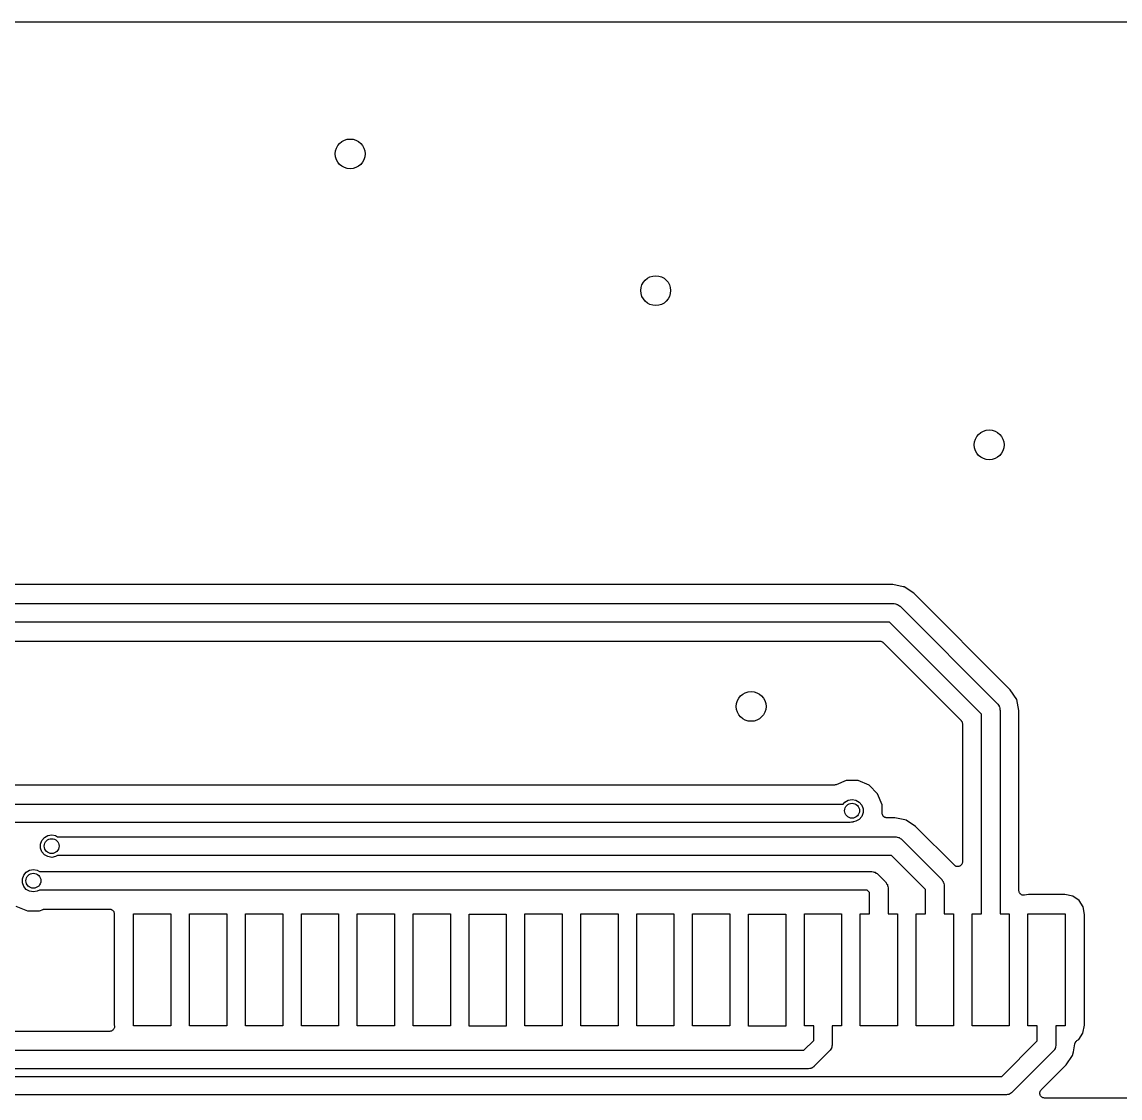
# Model space of a CAD drawing. Extents: x 99 to 248, y -141 to -112.
# Drawn here: x 172.71 to 202.18, y -140.63 to -111.75 of the extents above; entities that cross this region are included whole.
import ezdxf

# ---------------------------------------------------------------- set-up
doc = ezdxf.new("R2010")
doc.units = 0
doc.header["$MEASUREMENT"] = 0
doc.layers.add('BLACK', color=7, linetype='CONTINUOUS')

msp = doc.modelspace()

# ---------------------------------------------------------------- linework, layer by layer
at = {"layer": 'Black'}
for p, q in [((119.177, -111.748), (247.475, -111.748)), ((196.087, -126.852), (171.807, -126.852)), ((196.358, -126.906), (196.087, -126.852)), ((196.389, -126.912), (196.358, -126.906)), ((196.358, -126.906), (196.358, -126.906)), ((196.645, -127.083), (196.389, -126.912)), ((199.237, -129.675), (196.645, -127.083)), ((171.544, -127.36), (196.1, -127.36)), ((196.1, -127.36), (196.111, -127.362)), ((196.111, -127.362), (196.122, -127.361)), ((196.122, -127.361), (196.153, -127.369)), ((196.153, -127.369), (196.186, -127.375)), ((196.186, -127.375), (196.195, -127.381)), ((196.195, -127.381), (196.206, -127.383)), ((196.206, -127.383), (196.232, -127.402)), ((196.232, -127.402), (196.261, -127.418)), ((196.261, -127.418), (196.268, -127.427)), ((196.268, -127.427), (196.277, -127.433)), ((196.277, -127.433), (198.887, -130.043)), ((195.996, -127.86), (171.44, -127.86)), ((198.46, -130.324), (195.996, -127.86)), ((171.453, -128.368), (195.733, -128.368)), ((195.733, -128.368), (195.739, -128.369)), ((195.739, -128.369), (195.744, -128.368)), ((195.744, -128.368), (195.761, -128.373)), ((195.761, -128.373), (195.777, -128.376)), ((195.777, -128.376), (195.782, -128.378)), ((195.782, -128.378), (195.787, -128.38)), ((195.787, -128.38), (195.801, -128.389)), ((195.801, -128.389), (195.815, -128.398)), ((195.815, -128.398), (195.819, -128.402)), ((195.819, -128.402), (195.823, -128.405)), ((195.823, -128.405), (197.915, -130.497)), ((199.408, -129.931), (199.237, -129.675)), ((199.468, -130.233), (199.408, -129.931)), ((198.887, -130.043), (198.893, -130.052)), ((198.893, -130.052), (198.902, -130.059)), ((198.902, -130.059), (198.918, -130.088)), ((198.918, -130.088), (198.937, -130.114)), ((198.937, -130.114), (198.939, -130.125)), ((198.939, -130.125), (198.945, -130.134)), ((198.945, -130.134), (198.951, -130.167)), ((198.951, -130.167), (198.959, -130.198)), ((198.959, -130.198), (198.958, -130.209)), ((198.958, -130.209), (198.96, -130.22)), ((198.96, -130.22), (198.96, -135.69)), ((199.468, -135.064), (199.468, -130.233)), ((197.915, -130.497), (197.918, -130.501)), ((197.918, -130.501), (197.922, -130.505)), ((197.922, -130.505), (197.931, -130.519)), ((197.931, -130.519), (197.94, -130.533)), ((197.94, -130.533), (197.942, -130.538)), ((197.942, -130.538), (197.944, -130.543)), ((197.944, -130.543), (197.947, -130.559)), ((198.46, -135.69), (198.46, -130.324)), ((197.947, -130.559), (197.952, -130.576)), ((197.952, -130.576), (197.951, -130.581)), ((197.951, -130.581), (197.952, -130.587)), ((197.952, -130.587), (197.952, -134.293)), ((194.514, -132.232), (169.447, -132.232)), ((194.517, -132.232), (194.514, -132.232)), ((194.519, -132.232), (194.517, -132.232)), ((194.538, -132.228), (194.519, -132.232)), ((194.557, -132.224), (194.538, -132.228)), ((194.56, -132.223), (194.557, -132.224)), ((194.563, -132.222), (194.56, -132.223)), ((194.83, -132.112), (194.563, -132.222)), ((195.151, -132.112), (194.83, -132.112)), ((195.448, -132.235), (195.151, -132.112)), ((195.675, -132.463), (195.448, -132.235)), ((195.798, -132.76), (195.675, -132.463)), ((169.3, -132.74), (194.754, -132.74)), ((194.754, -132.74), (194.796, -132.689)), ((194.796, -132.689), (194.887, -132.637)), ((194.887, -132.637), (194.99, -132.619)), ((194.99, -132.619), (195.093, -132.637)), ((195.093, -132.637), (195.184, -132.689)), ((195.184, -132.689), (195.251, -132.769)), ((195.251, -132.769), (195.287, -132.868)), ((195.287, -132.868), (195.287, -132.972)), ((195.798, -132.985), (195.798, -132.76)), ((195.184, -133.151), (195.093, -133.203)), ((195.251, -133.071), (195.184, -133.151)), ((195.287, -132.972), (195.251, -133.071)), ((195.8, -132.996), (195.798, -132.985)), ((195.8, -133.007), (195.8, -132.996)), ((195.804, -133.017), (195.8, -133.007)), ((195.806, -133.028), (195.804, -133.017)), ((195.811, -133.038), (195.806, -133.028)), ((195.815, -133.048), (195.811, -133.038)), ((195.822, -133.057), (195.815, -133.048)), ((195.828, -133.067), (195.822, -133.057)), ((195.836, -133.074), (195.828, -133.067)), ((195.843, -133.082), (195.836, -133.074)), ((195.853, -133.088), (195.843, -133.082)), ((195.861, -133.095), (195.853, -133.088)), ((195.872, -133.099), (195.861, -133.095)), ((195.882, -133.104), (195.872, -133.099)), ((195.892, -133.106), (195.882, -133.104)), ((195.903, -133.11), (195.892, -133.106)), ((195.914, -133.11), (195.903, -133.11)), ((195.925, -133.112), (195.914, -133.11)), ((196.137, -133.112), (195.925, -133.112)), ((196.408, -133.166), (196.137, -133.112)), ((196.439, -133.172), (196.408, -133.166)), ((196.408, -133.166), (196.408, -133.166)), ((196.693, -133.341), (196.439, -133.172)), ((194.92, -133.24), (169.3, -133.24)), ((194.931, -133.238), (194.92, -133.24)), ((194.942, -133.239), (194.931, -133.238)), ((194.973, -133.231), (194.942, -133.239)), ((195.006, -133.225), (194.973, -133.231)), ((195.015, -133.219), (195.006, -133.225)), ((195.026, -133.217), (195.015, -133.219)), ((195.029, -133.214), (195.026, -133.217)), ((195.093, -133.203), (195.029, -133.214)), ((196.695, -133.343), (196.693, -133.341)), ((197.735, -134.383), (196.695, -133.343)), ((173.213, -133.818), (173.249, -133.719)), ((173.249, -133.719), (173.316, -133.639)), ((173.316, -133.639), (173.407, -133.587)), ((173.407, -133.587), (173.51, -133.569)), ((173.51, -133.569), (173.613, -133.587)), ((173.613, -133.587), (173.67, -133.62)), ((173.67, -133.62), (196.15, -133.62)), ((196.15, -133.62), (196.161, -133.622)), ((196.161, -133.622), (196.172, -133.621)), ((196.172, -133.621), (196.203, -133.629)), ((196.203, -133.629), (196.236, -133.635)), ((196.236, -133.635), (196.245, -133.641)), ((196.245, -133.641), (196.256, -133.643)), ((196.256, -133.643), (196.282, -133.662)), ((196.282, -133.662), (196.311, -133.678)), ((196.311, -133.678), (196.318, -133.687)), ((196.318, -133.687), (196.327, -133.693)), ((196.327, -133.693), (197.387, -134.753)), ((173.213, -133.922), (173.213, -133.818)), ((173.249, -134.021), (173.213, -133.922)), ((173.316, -134.101), (173.249, -134.021)), ((173.407, -134.153), (173.316, -134.101)), ((173.51, -134.171), (173.407, -134.153)), ((173.613, -134.153), (173.51, -134.171)), ((173.67, -134.12), (173.613, -134.153)), ((196.046, -134.12), (173.67, -134.12)), ((196.96, -135.034), (196.046, -134.12)), ((197.922, -134.375), (197.91, -134.386)), ((197.925, -134.37), (197.922, -134.375)), ((197.929, -134.366), (197.925, -134.37)), ((197.936, -134.351), (197.929, -134.366)), ((197.944, -134.337), (197.936, -134.351)), ((197.945, -134.331), (197.944, -134.337)), ((197.948, -134.326), (197.945, -134.331)), ((197.949, -134.31), (197.948, -134.326)), ((197.952, -134.293), (197.949, -134.31)), ((172.723, -134.748), (172.759, -134.649)), ((172.759, -134.649), (172.826, -134.569)), ((172.826, -134.569), (172.917, -134.517)), ((172.917, -134.517), (173.02, -134.499)), ((173.02, -134.499), (173.123, -134.517)), ((173.123, -134.517), (173.18, -134.55)), ((173.18, -134.55), (195.5, -134.55)), ((195.5, -134.55), (195.511, -134.552)), ((195.511, -134.552), (195.522, -134.551)), ((195.522, -134.551), (195.553, -134.559)), ((195.553, -134.559), (195.586, -134.565)), ((195.586, -134.565), (195.595, -134.571)), ((195.595, -134.571), (195.606, -134.573)), ((195.606, -134.573), (195.632, -134.592)), ((195.632, -134.592), (195.661, -134.608)), ((195.661, -134.608), (195.668, -134.617)), ((195.668, -134.617), (195.677, -134.623)), ((195.677, -134.623), (195.887, -134.833)), ((197.749, -134.393), (197.735, -134.383)), ((197.761, -134.403), (197.749, -134.393)), ((197.767, -134.405), (197.761, -134.403)), ((197.771, -134.409), (197.767, -134.405)), ((197.787, -134.413), (197.771, -134.409)), ((197.803, -134.418), (197.787, -134.413)), ((197.809, -134.418), (197.803, -134.418)), ((197.814, -134.42), (197.809, -134.418)), ((197.83, -134.418), (197.814, -134.42)), ((197.847, -134.418), (197.83, -134.418)), ((197.852, -134.417), (197.847, -134.418)), ((197.858, -134.416), (197.852, -134.417)), ((197.873, -134.409), (197.858, -134.416)), ((197.888, -134.403), (197.873, -134.409)), ((197.893, -134.4), (197.888, -134.403)), ((197.898, -134.397), (197.893, -134.4)), ((197.91, -134.386), (197.898, -134.397)), ((172.723, -134.852), (172.723, -134.748)), ((172.759, -134.951), (172.723, -134.852)), ((172.826, -135.031), (172.759, -134.951)), ((195.887, -134.833), (195.893, -134.842)), ((195.893, -134.842), (195.902, -134.849)), ((195.902, -134.849), (195.918, -134.878)), ((195.918, -134.878), (195.937, -134.904)), ((195.937, -134.904), (195.939, -134.915)), ((195.939, -134.915), (195.945, -134.924)), ((195.945, -134.924), (195.951, -134.957)), ((195.951, -134.957), (195.959, -134.988)), ((197.387, -134.753), (197.393, -134.762)), ((197.393, -134.762), (197.402, -134.769)), ((197.402, -134.769), (197.418, -134.798)), ((197.418, -134.798), (197.437, -134.824)), ((197.437, -134.824), (197.439, -134.835)), ((197.439, -134.835), (197.445, -134.844)), ((197.445, -134.844), (197.451, -134.877)), ((197.451, -134.877), (197.459, -134.908)), ((197.459, -134.908), (197.458, -134.919)), ((197.458, -134.919), (197.46, -134.93)), ((197.46, -134.93), (197.46, -135.69)), ((172.917, -135.083), (172.826, -135.031)), ((173.02, -135.101), (172.917, -135.083)), ((173.123, -135.083), (173.02, -135.101)), ((173.18, -135.05), (173.123, -135.083)), ((195.396, -135.05), (173.18, -135.05)), ((195.46, -135.114), (195.396, -135.05)), ((195.46, -135.69), (195.46, -135.114)), ((195.959, -134.988), (195.958, -134.999)), ((195.958, -134.999), (195.96, -135.01)), ((195.96, -135.01), (195.96, -135.69)), ((196.96, -135.69), (196.96, -135.034)), ((199.468, -135.065), (199.468, -135.064)), ((199.468, -135.066), (199.468, -135.065)), ((199.472, -135.087), (199.468, -135.066)), ((199.476, -135.108), (199.472, -135.087)), ((199.476, -135.109), (199.476, -135.108)), ((199.476, -135.108), (199.476, -135.108)), ((199.487, -135.127), (199.476, -135.109)), ((199.498, -135.146), (199.487, -135.127)), ((199.499, -135.147), (199.498, -135.146)), ((199.498, -135.146), (199.498, -135.146)), ((199.515, -135.16), (199.499, -135.147)), ((199.531, -135.174), (199.515, -135.16)), ((199.532, -135.174), (199.531, -135.174)), ((199.533, -135.175), (199.532, -135.174)), ((199.553, -135.182), (199.533, -135.175)), ((199.573, -135.189), (199.553, -135.182)), ((199.574, -135.189), (199.573, -135.189)), ((199.596, -135.189), (199.574, -135.19)), ((199.574, -135.19), (199.574, -135.189)), ((199.617, -135.189), (199.596, -135.189)), ((199.618, -135.189), (199.617, -135.189)), ((199.722, -135.17), (199.618, -135.189)), ((199.618, -135.189), (199.618, -135.189)), ((200.697, -135.17), (199.722, -135.17)), ((200.91, -135.213), (200.697, -135.17)), ((200.911, -135.213), (200.91, -135.213)), ((201.081, -135.329), (200.911, -135.213)), ((172.546, -135.478), (172.859, -135.608)), ((201.193, -135.503), (201.081, -135.329)), ((201.23, -135.702), (201.193, -135.503)), ((172.859, -135.608), (173.18, -135.608)), ((173.18, -135.608), (173.278, -135.568)), ((173.278, -135.568), (173.281, -135.567)), ((173.281, -135.567), (173.283, -135.566)), ((173.283, -135.566), (173.302, -135.562)), ((173.302, -135.562), (173.321, -135.558)), ((173.321, -135.558), (173.324, -135.558)), ((173.324, -135.558), (173.327, -135.558)), ((173.327, -135.558), (175.064, -135.558)), ((175.064, -135.558), (175.065, -135.558)), ((175.065, -135.558), (175.067, -135.558)), ((175.067, -135.558), (175.087, -135.562)), ((175.087, -135.562), (175.107, -135.566)), ((175.107, -135.566), (175.108, -135.566)), ((175.108, -135.566), (175.11, -135.567)), ((175.11, -135.567), (175.127, -135.577)), ((175.127, -135.577), (175.145, -135.588)), ((175.145, -135.588), (175.146, -135.589)), ((175.146, -135.589), (175.148, -135.59)), ((175.148, -135.59), (175.16, -135.606)), ((175.16, -135.606), (175.174, -135.621)), ((175.174, -135.621), (175.174, -135.623)), ((175.174, -135.623), (175.175, -135.624)), ((175.175, -135.624), (175.182, -135.644)), ((175.182, -135.644), (175.189, -135.663)), ((175.189, -135.663), (175.189, -135.665)), ((175.189, -135.665), (175.189, -135.666)), ((175.189, -135.666), (175.189, -135.685)), ((175.189, -135.685), (175.19, -135.69)), ((175.19, -135.69), (175.19, -138.678)), ((175.71, -138.69), (175.71, -135.69)), ((175.71, -135.69), (176.71, -135.69)), ((176.71, -135.69), (176.71, -138.69)), ((177.21, -138.69), (177.21, -135.69)), ((177.21, -135.69), (178.21, -135.69)), ((178.21, -135.69), (178.21, -138.69)), ((178.71, -138.69), (178.71, -135.69)), ((178.71, -135.69), (179.71, -135.69)), ((179.71, -135.69), (179.71, -138.69)), ((180.21, -138.69), (180.21, -135.69)), ((180.21, -135.69), (181.21, -135.69)), ((181.21, -135.69), (181.21, -138.69)), ((181.71, -138.69), (181.71, -135.69)), ((181.71, -135.69), (182.71, -135.69)), ((182.71, -135.69), (182.71, -138.69)), ((183.21, -138.69), (183.21, -135.69)), ((183.21, -135.69), (184.21, -135.69)), ((184.21, -135.69), (184.21, -138.69)), ((184.71, -138.7), (184.71, -135.7)), ((184.71, -135.7), (185.71, -135.7)), ((185.71, -135.7), (185.71, -138.7)), ((186.21, -138.69), (186.21, -135.69)), ((186.21, -135.69), (187.21, -135.69)), ((187.21, -135.69), (187.21, -138.69)), ((187.71, -138.69), (187.71, -135.69)), ((187.71, -135.69), (188.71, -135.69)), ((188.71, -135.69), (188.71, -138.69)), ((189.21, -138.69), (189.21, -135.69)), ((189.21, -135.69), (190.21, -135.69)), ((190.21, -135.69), (190.21, -138.69)), ((190.71, -138.69), (190.71, -135.69)), ((190.71, -135.69), (191.71, -135.69)), ((191.71, -135.69), (191.71, -138.69)), ((192.21, -138.7), (192.21, -135.7)), ((192.21, -135.7), (193.21, -135.7)), ((193.21, -135.7), (193.21, -138.7)), ((193.71, -138.69), (193.71, -135.69)), ((193.71, -135.69), (194.71, -135.69)), ((194.71, -135.69), (194.71, -138.69)), ((195.21, -138.69), (195.21, -135.69)), ((195.21, -135.69), (195.46, -135.69)), ((195.96, -135.69), (196.21, -135.69)), ((196.21, -135.69), (196.21, -138.69)), ((196.71, -138.69), (196.71, -135.69)), ((196.71, -135.69), (196.96, -135.69)), ((197.46, -135.69), (197.71, -135.69)), ((197.71, -135.69), (197.71, -138.69)), ((198.21, -138.69), (198.21, -135.69)), ((198.21, -135.69), (198.46, -135.69)), ((198.96, -135.69), (199.21, -135.69)), ((199.21, -135.69), (199.21, -138.69)), ((199.71, -138.69), (199.71, -135.69)), ((199.71, -135.69), (200.71, -135.69)), ((200.71, -135.69), (200.71, -138.69)), ((201.23, -137.565), (201.23, -135.702)), ((201.23, -138.677), (201.23, -137.565)), ((175.164, -138.795), (175.15, -138.811)), ((175.177, -138.778), (175.164, -138.795)), ((175.178, -138.777), (175.177, -138.778)), ((175.177, -138.778), (175.177, -138.778)), ((175.185, -138.757), (175.178, -138.777)), ((175.192, -138.737), (175.185, -138.757)), ((175.19, -138.678), (175.192, -138.692)), ((175.192, -138.692), (175.192, -138.692)), ((175.192, -138.692), (175.192, -138.693)), ((175.192, -138.693), (175.192, -138.714)), ((175.192, -138.714), (175.193, -138.736)), ((175.193, -138.736), (175.192, -138.736)), ((175.192, -138.736), (175.192, -138.737)), ((176.71, -138.69), (175.71, -138.69)), ((178.21, -138.69), (177.21, -138.69)), ((179.71, -138.69), (178.71, -138.69)), ((181.21, -138.69), (180.21, -138.69)), ((182.71, -138.69), (181.71, -138.69)), ((184.21, -138.69), (183.21, -138.69)), ((185.71, -138.7), (184.71, -138.7)), ((187.21, -138.69), (186.21, -138.69)), ((188.71, -138.69), (187.71, -138.69)), ((190.21, -138.69), (189.21, -138.69)), ((191.71, -138.69), (190.71, -138.69)), ((193.21, -138.7), (192.21, -138.7)), ((193.96, -138.69), (193.71, -138.69)), ((193.96, -139.086), (193.96, -138.69)), ((194.71, -138.69), (194.46, -138.69)), ((194.46, -138.69), (194.46, -139.19)), ((196.21, -138.69), (195.21, -138.69)), ((197.71, -138.69), (196.71, -138.69)), ((199.21, -138.69), (198.21, -138.69)), ((199.96, -138.69), (199.71, -138.69)), ((199.96, -139.096), (199.96, -138.69)), ((200.71, -138.69), (200.46, -138.69)), ((200.46, -138.69), (200.46, -139.2)), ((201.187, -138.891), (201.23, -138.677)), ((175.067, -138.842), (163.607, -138.842)), ((175.068, -138.842), (175.067, -138.842)), ((175.069, -138.842), (175.068, -138.842)), ((175.09, -138.838), (175.069, -138.842)), ((175.111, -138.834), (175.09, -138.838)), ((175.112, -138.834), (175.111, -138.834)), ((175.111, -138.834), (175.111, -138.834)), ((175.13, -138.823), (175.112, -138.834)), ((175.149, -138.812), (175.13, -138.823)), ((175.15, -138.811), (175.149, -138.812)), ((175.149, -138.812), (175.149, -138.812)), ((193.696, -139.35), (193.96, -139.086)), ((201.012, -139.103), (201.026, -139.09)), ((201.026, -139.09), (201.071, -139.061)), ((201.071, -139.061), (201.187, -138.891)), ((163.344, -139.35), (193.696, -139.35)), ((194.387, -139.367), (193.977, -139.777)), ((194.393, -139.358), (194.387, -139.367)), ((194.402, -139.351), (194.393, -139.358)), ((194.418, -139.322), (194.402, -139.351)), ((194.437, -139.296), (194.418, -139.322)), ((194.439, -139.285), (194.437, -139.296)), ((194.445, -139.276), (194.439, -139.285)), ((194.451, -139.243), (194.445, -139.276)), ((194.459, -139.212), (194.451, -139.243)), ((194.46, -139.19), (194.458, -139.201)), ((194.458, -139.201), (194.459, -139.212)), ((199.006, -140.05), (199.96, -139.096)), ((200.387, -139.377), (199.287, -140.477)), ((200.393, -139.368), (200.387, -139.377)), ((200.402, -139.361), (200.393, -139.368)), ((200.418, -139.332), (200.402, -139.361)), ((200.437, -139.306), (200.418, -139.332)), ((200.439, -139.295), (200.437, -139.306)), ((200.445, -139.286), (200.439, -139.295)), ((200.451, -139.253), (200.445, -139.286)), ((200.459, -139.222), (200.451, -139.253)), ((200.46, -139.2), (200.458, -139.211)), ((200.458, -139.211), (200.459, -139.222)), ((200.928, -139.39), (200.97, -139.175)), ((200.97, -139.175), (200.972, -139.171)), ((200.972, -139.171), (200.974, -139.159)), ((200.974, -139.159), (200.975, -139.156)), ((200.975, -139.156), (200.976, -139.153)), ((200.976, -139.153), (200.983, -139.141)), ((200.983, -139.141), (200.984, -139.139)), ((200.984, -139.139), (200.985, -139.137)), ((200.985, -139.137), (200.986, -139.136)), ((200.985, -139.137), (200.985, -139.137)), ((200.986, -139.136), (200.986, -139.134)), ((200.986, -139.134), (200.987, -139.134)), ((200.987, -139.134), (200.994, -139.12)), ((200.994, -139.12), (200.996, -139.118)), ((200.996, -139.118), (200.998, -139.115)), ((200.998, -139.115), (201.012, -139.103)), ((200.737, -139.745), (200.908, -139.489)), ((200.908, -139.489), (200.928, -139.39)), ((193.8, -139.85), (163.24, -139.85)), ((193.811, -139.848), (193.8, -139.85)), ((193.822, -139.849), (193.811, -139.848)), ((193.853, -139.841), (193.822, -139.849)), ((193.886, -139.835), (193.853, -139.841)), ((193.895, -139.829), (193.886, -139.835)), ((193.906, -139.827), (193.895, -139.829)), ((193.932, -139.808), (193.906, -139.827)), ((193.961, -139.792), (193.932, -139.808)), ((193.968, -139.783), (193.961, -139.792)), ((193.977, -139.777), (193.968, -139.783)), ((200.067, -140.415), (200.737, -139.745)), ((161.46, -140.05), (199.006, -140.05)), ((199.11, -140.55), (161.46, -140.55)), ((199.121, -140.548), (199.11, -140.55)), ((199.132, -140.549), (199.121, -140.548)), ((199.163, -140.541), (199.132, -140.549)), ((199.196, -140.535), (199.163, -140.541)), ((199.205, -140.529), (199.196, -140.535)), ((199.216, -140.527), (199.205, -140.529)), ((199.242, -140.508), (199.216, -140.527)), ((199.271, -140.492), (199.242, -140.508)), ((199.278, -140.483), (199.271, -140.492)), ((199.287, -140.477), (199.278, -140.483)), ((200.03, -140.494), (200.032, -140.489)), ((200.032, -140.51), (200.03, -140.494)), ((200.032, -140.483), (200.037, -140.467)), ((200.032, -140.489), (200.032, -140.483)), ((200.032, -140.527), (200.032, -140.51)), ((200.033, -140.532), (200.032, -140.527)), ((200.034, -140.538), (200.033, -140.532)), ((200.041, -140.553), (200.034, -140.538)), ((200.037, -140.467), (200.041, -140.451)), ((200.041, -140.451), (200.045, -140.447)), ((200.047, -140.569), (200.041, -140.553)), ((200.045, -140.447), (200.047, -140.441)), ((200.047, -140.441), (200.057, -140.429)), ((200.057, -140.429), (200.067, -140.415)), ((200.05, -140.573), (200.047, -140.569)), ((200.053, -140.578), (200.05, -140.573)), ((200.064, -140.59), (200.053, -140.578)), ((200.075, -140.602), (200.064, -140.59)), ((200.08, -140.605), (200.075, -140.602)), ((200.084, -140.609), (200.08, -140.605)), ((200.099, -140.616), (200.084, -140.609)), ((200.113, -140.624), (200.099, -140.616)), ((200.119, -140.625), (200.113, -140.624)), ((200.124, -140.628), (200.119, -140.625)), ((200.14, -140.629), (200.124, -140.628)), ((200.157, -140.632), (200.14, -140.629)), ((247.475, -140.632), (200.157, -140.632))]:
    msp.add_line(p, q, dxfattribs=at)
for centre, radius in [((181.52, -115.29), 0.4), ((189.72, -118.96), 0.4), ((198.67, -123.1), 0.4), ((192.28, -130.12), 0.4), ((194.99, -132.92), 0.2), ((173.51, -133.87), 0.2), ((173.02, -134.8), 0.2)]:
    msp.add_circle(centre, radius, dxfattribs=at)

doc.saveas('drawing.dxf')
